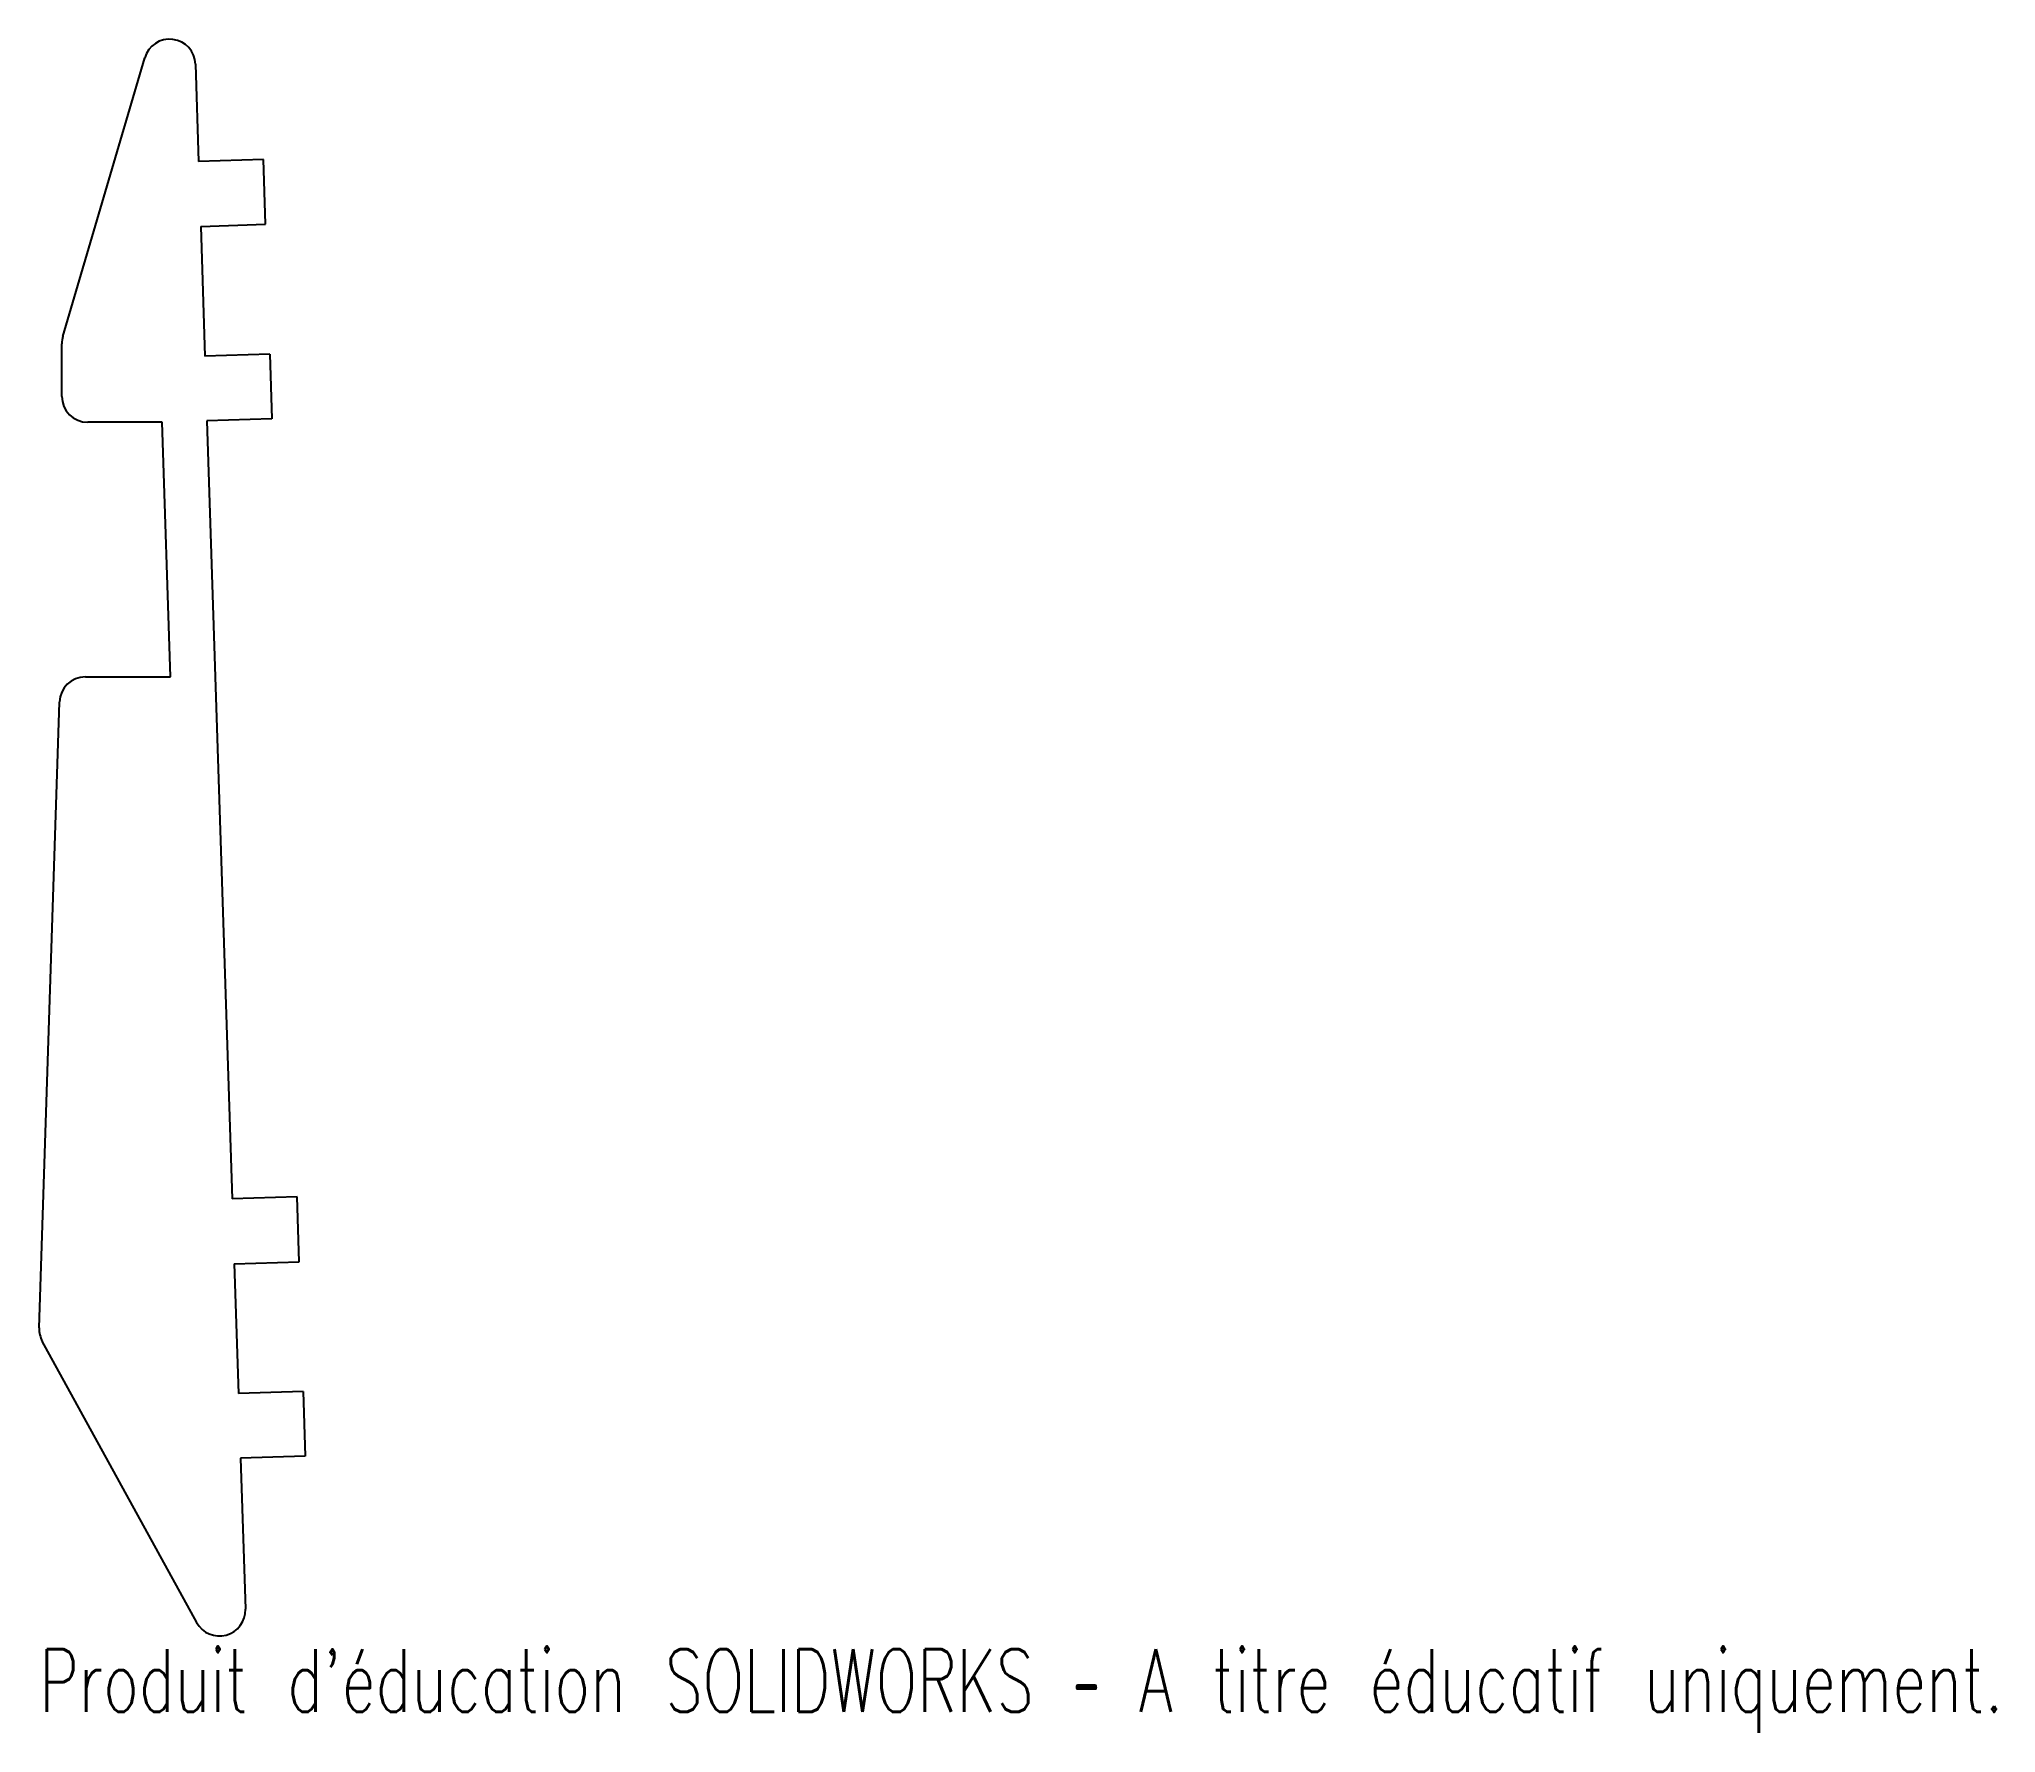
# Model space of a CAD drawing. Header units: millimetres. Extents: x 97 to 248, y -83 to 48.
import ezdxf

# ---------------------------------------------------------------- set-up
doc = ezdxf.new("R2010")
doc.units = ezdxf.units.MM
doc.styles.add('SLDTEXTSTYLE0', font='TXT', dxfattribs={"width": 0.7, "bigfont": 'bigfont'})

msp = doc.modelspace()

# ---------------------------------------------------------------- linework, layer by layer
at = {"color": 7, "linetype": 'Continuous', "lineweight": 25}
for p, q in [((99.29, 25.01), (105.59, 46.49)), ((109.51, 45.99), (109.75, 38.49)), ((114.74, 38.65), (109.75, 38.49)), ((114.91, 33.65), (114.74, 38.65)), ((109.91, 33.49), (114.91, 33.65)), ((109.91, 33.49), (110.23, 23.49)), ((99.21, 20.39), (99.21, 24.45)), ((115.23, 23.65), (110.23, 23.49)), ((115.23, 23.65), (115.39, 18.66)), ((106.94, 18.39), (101.21, 18.39)), ((107.58, -1.23), (106.94, 18.39)), ((115.39, 18.66), (110.39, 18.5)), ((110.39, 18.5), (112.33, -41.47)), ((101.02, -1.23), (107.58, -1.23)), ((97.46, -51.41), (99.02, -3.17)), ((117.33, -41.31), (112.33, -41.47)), ((117.49, -46.31), (117.33, -41.31)), ((112.49, -46.47), (117.49, -46.31)), ((112.49, -46.47), (112.81, -56.46)), ((109.6, -74.12), (97.7, -52.44)), ((117.81, -56.3), (112.81, -56.46)), ((117.81, -56.3), (117.97, -61.3)), ((117.97, -61.3), (112.98, -61.46)), ((112.98, -61.46), (113.35, -73.09))]:
    msp.add_line(p, q, dxfattribs=at)
for centre, start, end in [((107.51, 45.92), 1.85, 163.6618), ((101.21, 24.45), 163.6618, 180), ((101.21, 20.39), 180, 270), ((101.02, -3.23), 90, 178.15), ((99.46, -51.48), 178.15, 208.7508), ((111.35, -73.16), 208.7508, 1.85)]:
    msp.add_arc(centre, 2, start, end, dxfattribs=at)

# ---------------------------------------------------------------- texts
at = {"color": 7, "linetype": 'Continuous', "insert": (97.46, -76.18), "char_height": 4.8336, "attachment_point": 1, "style": 'SLDTEXTSTYLE0'}
msp.add_mtext("Produit d'éducation SOLIDWORKS – A titre éducatif uniquement.", dxfattribs=at)

doc.saveas('drawing.dxf')
